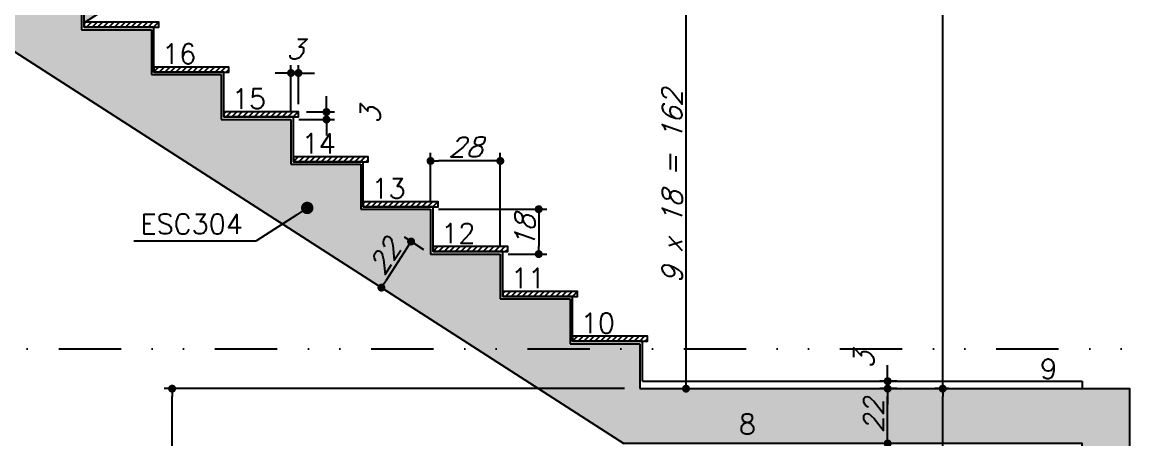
# Model space of a CAD drawing. Header units: millimetres. Extents: x 7530 to 14400, y -7174 to -2969.
# Drawn here: x 8109.7 to 8556.1, y -5271 to -5103.9 of the extents above; entities that cross this region are included whole.
import ezdxf
from ezdxf import colors
from ezdxf.entities.mleader import LeaderData, LeaderLine
from ezdxf.math import Vec2, Vec3

# ---------------------------------------------------------------- set-up
doc = ezdxf.new("R2010")
doc.units = ezdxf.units.MM
doc.header["$LTSCALE"] = 50
doc.header["$PDMODE"] = 3
doc.linetypes.add('DIVIDE2', pattern=[0.625, 0.25, -0.125, 0, -0.125, 0, -0.125])
for name, color, linetype in [('F-AUX-RED', 1, 'Continuous'), ('F-BOCEL CORTE', 2, 'Continuous'), ('F-COTAS', 106, 'Continuous'), ('F-EIXOS-DET', 1, 'Continuous'), ('F-ESC CORTE', 4, 'Continuous'), ('F-ESC NOME', 2, 'Continuous'), ('F-ESC NUM', 2, 'Continuous'), ('F-ESC SOLIDO CORTE', 71, 'Continuous'), ('F-ESC VISTA', 2, 'Continuous'), ('F-REVESTIMENTO', 1, 'Continuous'), ('F-VISTA SÓLIDO ESCADA', 253, 'Continuous')]:
    doc.layers.add(name, color=color, linetype=linetype)
doc.styles.add('5385-ARQ-PB-BAS-PLA-TER-TORRE-A-106-TXT$0$R60-75', font='romans.shx', dxfattribs={"height": 0.1125})
doc.styles.add('CP-TEXT-INCL', font='romans.shx', dxfattribs={"oblique": 20})
doc.styles.add('ROMANS', font='romans.shx')
doc.styles.get("Standard").update_dxf_attribs({"font": 'romans.shx'})
doc.dimstyles.new('CP-COTAS-50', dxfattribs={"dimscale": 0.64, "dimtxt": 12.5, "dimasz": 5, "dimexe": 5, "dimexo": 5, "dimgap": 2.5, "dimtad": 1, "dimdec": 1, "dimdsep": 46, "dimtxsty": 'CP-TEXT-INCL', "dimblk1": 'DOT', "dimblk2": 'DOT', "dimsah": 1, "dimcen": 9, "dimclrd": 256, "dimclre": 256, "dimclrt": 256, "dimadec": 0, "dimazin": 0, "dimtfac": 1, "dimtdec": 1, "dimtmove": 2, "dimatfit": 3, "dimldrblk": 'DOT', "dimfxl": 5, "dimtolj": 1, "dimarcsym": 0})

# ---------------------------------------------------------------- blocks, each defined once
blk = doc.blocks.new('A$C641cacc2')
at = {"layer": 'F-EIXOS-DET', "color": 252, "linetype": 'DIVIDE2', "ltscale": 2}
blk.add_lwpolyline([(13416.17, -5663.79), (14211.67, -5663.79)], dxfattribs=at)
blk = doc.blocks.new('BOCEL_EST')
at = {"layer": 'F-BOCEL CORTE'}
h = blk.add_hatch(dxfattribs=at)
h.set_pattern_fill('ANSI31', color=2, scale=0.5)
h.paths.add_polyline_path([(13.59, -262.25), (13.59, -260.25), (-16.41, -260.25), (-16.41, -262.25)])
at = {"layer": 'F-BOCEL CORTE', "color": 2}
blk.add_lwpolyline([(-16.41, -260.25), (-16.41, -262.25), (13.59, -262.25), (13.59, -260.25), (-16.41, -260.25)], dxfattribs=at)
blk = doc.blocks.new('_DOT')
at = {"color": 0, "linetype": 'ByBlock'}
blk.add_line((-0.5, 0), (-1, 0), dxfattribs=at)
at = {"color": 0, "linetype": 'ByBlock', "const_width": 0.5}
blk.add_lwpolyline([(-0.25, 0, 1), (0.25, 0, 1)], format="xyb", close=True, dxfattribs=at)
blk = doc.blocks.new('*D338')
at = {"layer": 'DEFPOINTS', "color": 0, "transparency": 16777216}
for p in [(8220.53, -5139.93), (8217.53, -5142.93), (8231.76, -5142.93)]:
    blk.add_point(p, dxfattribs=at)
at = {"layer": 'F-COTAS', "lineweight": -2, "transparency": 16777216}
for p, q in [((8231.76, -5136.73), (8231.76, -5133.53)), ((8223.73, -5139.93), (8234.96, -5139.93)), ((8231.76, -5139.93), (8231.76, -5142.93)), ((8220.73, -5142.93), (8234.96, -5142.93)), ((8231.76, -5146.13), (8231.76, -5149.33))]:
    blk.add_line(p, q, dxfattribs=at)
at = {"layer": 'F-COTAS', "lineweight": -2, "transparency": 16777216, "xscale": 3.2, "yscale": 3.2, "zscale": 3.2}
for p, rotation in [((8231.76, -5139.93), 270), ((8231.76, -5142.93), 90)]:
    blk.add_blockref('_DOT', p, dxfattribs=dict(at, rotation=rotation))
at = {"layer": 'F-COTAS', "transparency": 16777216, "insert": (8249.36, -5141.43), "char_height": 8, "attachment_point": 5, "rotation": 90, "style": 'CP-TEXT-INCL'}
blk.add_mtext('\\A1;3', dxfattribs=at)
blk = doc.blocks.new('*D339')
at = {"layer": 'DEFPOINTS', "color": 0, "transparency": 16777216}
for p in [(8220.53, -5124.29), (8220.53, -5139.93), (8217.53, -5142.93)]:
    blk.add_point(p, dxfattribs=at)
at = {"layer": 'F-COTAS', "lineweight": -2, "transparency": 16777216}
for p, q in [((8214.33, -5124.29), (8211.13, -5124.29)), ((8217.53, -5139.73), (8217.53, -5121.09)), ((8217.53, -5124.29), (8220.53, -5124.29)), ((8220.53, -5136.73), (8220.53, -5121.09)), ((8223.73, -5124.29), (8226.93, -5124.29))]:
    blk.add_line(p, q, dxfattribs=at)
at = {"layer": 'F-COTAS', "lineweight": -2, "transparency": 16777216, "xscale": 3.2, "yscale": 3.2, "zscale": 3.2}
blk.add_blockref('_DOT', (8217.53, -5124.29), dxfattribs=at)
at = {"layer": 'F-COTAS', "lineweight": -2, "transparency": 16777216, "xscale": 3.2, "yscale": 3.2, "zscale": 3.2, "rotation": 180}
blk.add_blockref('_DOT', (8220.53, -5124.29), dxfattribs=at)
at = {"layer": 'F-COTAS', "transparency": 16777216, "insert": (8219.03, -5114.69), "char_height": 8, "attachment_point": 5, "style": 'CP-TEXT-INCL'}
blk.add_mtext('\\A1;3', dxfattribs=at)
blk = doc.blocks.new('*D340')
at = {"layer": 'DEFPOINTS', "color": 0, "transparency": 16777216}
for p in [(8273.53, -5159.57), (8273.53, -5178.93), (8301.53, -5196.93)]:
    blk.add_point(p, dxfattribs=at)
at = {"layer": 'F-COTAS', "lineweight": -2, "transparency": 16777216}
for p, q in [((8273.53, -5175.73), (8273.53, -5156.37)), ((8298.33, -5159.57), (8276.73, -5159.57)), ((8301.53, -5193.73), (8301.53, -5156.37))]:
    blk.add_line(p, q, dxfattribs=at)
at = {"layer": 'F-COTAS', "lineweight": -2, "transparency": 16777216, "xscale": 3.2, "yscale": 3.2, "zscale": 3.2, "rotation": 180}
blk.add_blockref('_DOT', (8273.53, -5159.57), dxfattribs=at)
at = {"layer": 'F-COTAS', "lineweight": -2, "transparency": 16777216, "xscale": 3.2, "yscale": 3.2, "zscale": 3.2}
blk.add_blockref('_DOT', (8301.53, -5159.57), dxfattribs=at)
at = {"layer": 'F-COTAS', "transparency": 16777216, "insert": (8287.53, -5153.97), "char_height": 8, "attachment_point": 5, "style": 'CP-TEXT-INCL'}
blk.add_mtext('\\A1;28', dxfattribs=at)
blk = doc.blocks.new('*D341')
at = {"layer": 'DEFPOINTS', "color": 0, "transparency": 16777216}
for p in [(8273.53, -5178.93), (8301.53, -5196.93), (8316.93, -5196.93)]:
    blk.add_point(p, dxfattribs=at)
at = {"layer": 'F-COTAS', "lineweight": -2, "transparency": 16777216}
for p, q in [((8276.73, -5178.93), (8320.13, -5178.93)), ((8316.93, -5182.13), (8316.93, -5193.73)), ((8304.73, -5196.93), (8320.13, -5196.93))]:
    blk.add_line(p, q, dxfattribs=at)
at = {"layer": 'F-COTAS', "lineweight": -2, "transparency": 16777216, "xscale": 3.2, "yscale": 3.2, "zscale": 3.2}
for p, rotation in [((8316.93, -5178.93), 90), ((8316.93, -5196.93), 270)]:
    blk.add_blockref('_DOT', p, dxfattribs=dict(at, rotation=rotation))
at = {"layer": 'F-COTAS', "transparency": 16777216, "insert": (8311.33, -5187.93), "char_height": 8, "attachment_point": 5, "rotation": 90, "style": 'CP-TEXT-INCL'}
blk.add_mtext('\\A1;18', dxfattribs=at)
blk = doc.blocks.new('*D352')
at = {"layer": 'DEFPOINTS', "color": 0, "transparency": 16777216}
for p in [(8273.53, -5196.93), (8253.82, -5210.41), (8261.63, -5215.43)]:
    blk.add_point(p, dxfattribs=at)
at = {"layer": 'F-COTAS', "lineweight": -2, "transparency": 16777216}
for p, q in [((8270.84, -5195.2), (8263.02, -5190.17)), ((8263.99, -5194.6), (8255.55, -5207.72)), ((8258.94, -5213.7), (8251.13, -5208.68))]:
    blk.add_line(p, q, dxfattribs=at)
at = {"layer": 'F-COTAS', "lineweight": -2, "transparency": 16777216, "xscale": 3.2, "yscale": 3.2, "zscale": 3.2}
for p, rotation in [((8265.72, -5191.9), 57.26477372788985), ((8253.82, -5210.41), 237.2647737278899)]:
    blk.add_blockref('_DOT', p, dxfattribs=dict(at, rotation=rotation))
at = {"layer": 'F-COTAS', "transparency": 16777216, "insert": (8255.06, -5198.13), "char_height": 8, "attachment_point": 5, "rotation": 57.2648, "style": 'CP-TEXT-INCL'}
blk.add_mtext('\\A1;22', dxfattribs=at)
blk = doc.blocks.new('*D362')
at = {"layer": 'DEFPOINTS', "color": 0, "transparency": 16777216}
for p in [(8479.04, -5250.93), (8484.52, -5250.93), (8477.24, -5592.93)]:
    blk.add_point(p, dxfattribs=at)
at = {"layer": 'F-COTAS', "lineweight": -2, "transparency": 16777216}
for p, q in [((8481.32, -5250.93), (8475.84, -5250.93)), ((8479.04, -5589.73), (8479.04, -5254.13)), ((8480.44, -5592.93), (8482.24, -5592.93))]:
    blk.add_line(p, q, dxfattribs=at)
at = {"layer": 'F-COTAS', "lineweight": -2, "transparency": 16777216, "xscale": 3.2, "yscale": 3.2, "zscale": 3.2}
for p, rotation in [((8479.04, -5250.93), 90), ((8479.04, -5592.93), 270)]:
    blk.add_blockref('_DOT', p, dxfattribs=dict(at, rotation=rotation))
at = {"layer": 'F-COTAS', "transparency": 16777216, "insert": (8473.44, -5421.93), "char_height": 8, "attachment_point": 5, "rotation": 90, "style": 'CP-TEXT-INCL'}
blk.add_mtext('\\A1;342', dxfattribs=at)
blk = doc.blocks.new('*D363')
at = {"layer": 'DEFPOINTS', "color": 0, "transparency": 16777216}
for p in [(8479.04, -4928.93), (8479.04, -4928.93), (8484.52, -5250.93)]:
    blk.add_point(p, dxfattribs=at)
at = {"layer": 'F-COTAS', "lineweight": -2, "transparency": 16777216}
for p, q in [((8479.04, -5247.73), (8479.04, -4932.13)), ((8481.32, -5250.93), (8475.84, -5250.93))]:
    blk.add_line(p, q, dxfattribs=at)
at = {"layer": 'F-COTAS', "lineweight": -2, "transparency": 16777216, "xscale": 3.2, "yscale": 3.2, "zscale": 3.2}
for p, rotation in [((8479.04, -4928.93), 90), ((8479.04, -5250.93), 270)]:
    blk.add_blockref('_DOT', p, dxfattribs=dict(at, rotation=rotation))
at = {"layer": 'F-COTAS', "transparency": 16777216, "insert": (8473.44, -5089.93), "char_height": 8, "attachment_point": 5, "rotation": 90, "style": 'CP-TEXT-INCL'}
blk.add_mtext('\\A1;322', dxfattribs=at)
blk = doc.blocks.new('*D368')
at = {"layer": 'DEFPOINTS', "color": 0, "transparency": 16777216}
for p in [(8456.95, -5250.93), (8461.58, -5250.93), (8461.58, -5272.93)]:
    blk.add_point(p, dxfattribs=at)
at = {"layer": 'F-COTAS', "lineweight": -2, "transparency": 16777216}
for p, q in [((8458.38, -5250.93), (8453.75, -5250.93)), ((8456.95, -5269.73), (8456.95, -5254.13)), ((8458.38, -5272.93), (8453.75, -5272.93))]:
    blk.add_line(p, q, dxfattribs=at)
at = {"layer": 'F-COTAS', "lineweight": -2, "transparency": 16777216, "xscale": 3.2, "yscale": 3.2, "zscale": 3.2}
for p, rotation in [((8456.95, -5250.93), 90), ((8456.95, -5272.93), 270)]:
    blk.add_blockref('_DOT', p, dxfattribs=dict(at, rotation=rotation))
at = {"layer": 'F-COTAS', "transparency": 16777216, "insert": (8451.35, -5261.93), "char_height": 8, "attachment_point": 5, "rotation": 90, "style": 'CP-TEXT-INCL'}
blk.add_mtext('\\A1;22', dxfattribs=at)
blk = doc.blocks.new('*D369')
at = {"layer": 'DEFPOINTS', "color": 0, "transparency": 16777216}
for p in [(8456.95, -5247.93), (8463.78, -5247.93), (8463.78, -5250.93)]:
    blk.add_point(p, dxfattribs=at)
at = {"layer": 'F-COTAS', "lineweight": -2, "transparency": 16777216}
for p, q in [((8456.95, -5244.73), (8456.95, -5241.53)), ((8460.58, -5247.93), (8453.75, -5247.93)), ((8456.95, -5250.93), (8456.95, -5247.93)), ((8460.58, -5250.93), (8453.75, -5250.93)), ((8456.95, -5254.13), (8456.95, -5257.33))]:
    blk.add_line(p, q, dxfattribs=at)
at = {"layer": 'F-COTAS', "lineweight": -2, "transparency": 16777216, "xscale": 3.2, "yscale": 3.2, "zscale": 3.2}
for p, rotation in [((8456.95, -5247.93), 270), ((8456.95, -5250.93), 90)]:
    blk.add_blockref('_DOT', p, dxfattribs=dict(at, rotation=rotation))
at = {"layer": 'F-COTAS', "transparency": 16777216, "insert": (8447.35, -5239.55), "char_height": 8, "attachment_point": 5, "rotation": 90, "style": 'CP-TEXT-INCL'}
blk.add_mtext('\\A1;3', dxfattribs=at)
blk = doc.blocks.new('*D383')
at = {"layer": 'DEFPOINTS', "color": 0, "transparency": 16777216}
for p in [(8169.84, -5250.93), (8354.53, -5250.93), (8192.53, -5412.93)]:
    blk.add_point(p, dxfattribs=at)
at = {"layer": 'F-COTAS', "lineweight": -2, "transparency": 16777216}
for p, q in [((8351.33, -5250.93), (8166.64, -5250.93)), ((8169.84, -5409.73), (8169.84, -5254.13)), ((8189.33, -5412.93), (8166.64, -5412.93))]:
    blk.add_line(p, q, dxfattribs=at)
at = {"layer": 'F-COTAS', "lineweight": -2, "transparency": 16777216, "xscale": 3.2, "yscale": 3.2, "zscale": 3.2}
for p, rotation in [((8169.84, -5250.93), 90), ((8169.84, -5412.93), 270)]:
    blk.add_blockref('_DOT', p, dxfattribs=dict(at, rotation=rotation))
at = {"layer": 'F-COTAS', "transparency": 16777216, "insert": (8164.24, -5331.93), "char_height": 8, "attachment_point": 5, "rotation": 90, "style": 'CP-TEXT-INCL'}
blk.add_mtext('\\A1;9 x 18 = 162', dxfattribs=at)
blk = doc.blocks.new('*D384')
at = {"layer": 'DEFPOINTS', "color": 0, "transparency": 16777216}
for p in [(8130.53, -5088.93), (8376.04, -5088.93), (8354.53, -5250.93)]:
    blk.add_point(p, dxfattribs=at)
at = {"layer": 'F-COTAS', "lineweight": -2, "transparency": 16777216}
for p, q in [((8133.73, -5088.93), (8379.24, -5088.93)), ((8376.04, -5247.73), (8376.04, -5092.13)), ((8357.73, -5250.93), (8379.24, -5250.93))]:
    blk.add_line(p, q, dxfattribs=at)
at = {"layer": 'F-COTAS', "lineweight": -2, "transparency": 16777216, "xscale": 3.2, "yscale": 3.2, "zscale": 3.2}
for p, rotation in [((8376.04, -5088.93), 90), ((8376.04, -5250.93), 270)]:
    blk.add_blockref('_DOT', p, dxfattribs=dict(at, rotation=rotation))
at = {"layer": 'F-COTAS', "transparency": 16777216, "insert": (8370.44, -5169.93), "char_height": 8, "attachment_point": 5, "rotation": 90, "style": 'CP-TEXT-INCL'}
blk.add_mtext('\\A1;9 x 18 = 162', dxfattribs=at)

msp = doc.modelspace()

# ---------------------------------------------------------------- hatches: boundary and pattern name
at = {"layer": 'F-ESC SOLIDO CORTE'}
h = msp.add_hatch(color=256, dxfattribs=at)
h.dxf.hatch_style = 1
h.paths.add_polyline_path([(8329.528, -5232.927), (8329.528, -5214.927), (8301.528, -5214.927), (8301.528, -5196.927), (8273.528, -5196.927), (8273.528, -5178.927), (8245.528, -5178.927), (8245.528, -5160.927), (8217.528, -5160.927), (8217.528, -5142.927), (8189.528, -5142.927), (8189.528, -5124.927), (8161.528, -5124.927), (8161.528, -5106.927), (8133.528, -5106.927), (8133.528, -5088.927), (7928.528, -5088.927), (7928.528, -5110.927), (8099.067, -5110.927), (8351.067, -5272.927), (8535.028, -5272.927), (8535.028, -5290.927), (8554.028, -5290.927), (8554.028, -5250.927), (8535.028, -5250.927), (8357.528, -5250.927), (8357.528, -5232.927)])
at = {"layer": 'F-VISTA SÓLIDO ESCADA'}
h = msp.add_hatch(color=256, dxfattribs=at)
h.dxf.hatch_style = 1
h.paths.add_polyline_path([(8383.823, -4943.927), (8354.528, -4943.927), (8354.528, -4944.927), (8326.528, -4944.927), (8326.528, -4962.927), (8298.528, -4962.927), (8298.528, -4980.927), (8270.528, -4980.927), (8270.528, -4998.927), (8242.528, -4998.927), (8242.528, -5016.927), (8214.528, -5016.927), (8214.528, -5034.927), (8186.528, -5034.927), (8186.528, -5052.927), (8158.528, -5052.927), (8158.528, -5070.927), (8130.528, -5070.927), (8130.528, -5085.927), (8136.528, -5085.927), (8136.528, -5087.927), (8134.528, -5087.927), (8134.528, -5103.927), (8134.934, -5103.927)])

# ---------------------------------------------------------------- linework, layer by layer
at = {"layer": 'F-ESC CORTE'}
for p, q in [((8133.528, -5088.927), (8133.528, -5106.927)), ((8161.528, -5106.927), (8161.528, -5124.927)), ((8189.528, -5124.927), (8189.528, -5142.927)), ((8217.528, -5142.927), (8217.528, -5160.927)), ((8245.528, -5160.927), (8245.528, -5178.927)), ((8273.528, -5178.927), (8273.528, -5196.927)), ((8301.528, -5196.927), (8301.528, -5214.927)), ((8329.528, -5214.927), (8329.528, -5232.927)), ((8357.528, -5232.927), (8357.528, -5250.927))]:
    msp.add_line(p, q, dxfattribs=at)
for points in [[(8099.067, -5110.927), (8351.067, -5272.927)], [(8133.528, -5106.927), (8161.528, -5106.927)], [(8161.528, -5124.927), (8189.528, -5124.927)], [(8189.528, -5142.927), (8217.528, -5142.927)], [(8217.528, -5160.927), (8245.528, -5160.927)], [(8245.528, -5178.927), (8273.528, -5178.927)], [(8273.528, -5196.927), (8301.528, -5196.927)], [(8301.528, -5214.927), (8329.528, -5214.927)], [(8329.528, -5232.927), (8357.528, -5232.927)], [(8535.028, -5250.927), (8554.028, -5250.927), (8554.028, -5290.927), (8535.028, -5290.927), (8535.028, -5272.927), (8351.067, -5272.927)], [(8357.528, -5250.927), (8535.028, -5250.927)]]:
    msp.add_lwpolyline(points, dxfattribs=at)
at = {"layer": 'F-ESC VISTA'}
msp.add_line((8383.823, -4943.927), (8134.934, -5103.927), dxfattribs=at)
at = {"layer": 'F-REVESTIMENTO'}
for p, q in [((8134.528, -5105.927), (8134.528, -5087.927)), ((8162.528, -5105.927), (8134.528, -5105.927)), ((8162.528, -5123.927), (8162.528, -5105.927)), ((8190.528, -5123.927), (8162.528, -5123.927)), ((8190.528, -5141.927), (8190.528, -5123.927)), ((8218.528, -5141.927), (8190.528, -5141.927)), ((8218.528, -5159.927), (8218.528, -5141.927)), ((8246.528, -5159.927), (8218.528, -5159.927)), ((8246.528, -5177.927), (8246.528, -5159.927)), ((8274.528, -5177.927), (8246.528, -5177.927)), ((8274.528, -5195.927), (8274.528, -5177.927)), ((8302.528, -5195.927), (8274.528, -5195.927)), ((8302.528, -5213.927), (8302.528, -5195.927)), ((8330.528, -5213.927), (8302.528, -5213.927)), ((8330.528, -5231.927), (8330.528, -5213.927)), ((8358.528, -5231.927), (8330.528, -5231.927)), ((8358.528, -5247.927), (8358.528, -5231.927)), ((8358.528, -5247.927), (8535.028, -5247.927))]:
    msp.add_line(p, q, dxfattribs=at)
msp.add_lwpolyline([(8535.028, -5247.927), (8535.028, -5250.927)], dxfattribs=at)

# ---------------------------------------------------------------- block references
at = {"layer": 'F-BOCEL CORTE'}
for p in [(8150.939, -4843.674), (8178.939, -4861.674), (8206.939, -4879.674), (8234.939, -4897.674), (8262.939, -4915.674), (8290.939, -4933.674), (8318.939, -4951.674), (8346.939, -4969.674)]:
    msp.add_blockref('BOCEL_EST', p, dxfattribs=at)
at = {"layer": 'F-EIXOS-DET'}
msp.add_blockref('A$C641cacc2', (-5542.644, 428.866), dxfattribs=at)

# ---------------------------------------------------------------- texts
at = {"layer": 'F-ESC NOME', "style": 'ROMANS'}
msp.add_text('ESC304', height=8, dxfattribs=at).set_placement((8157.077, -5188.874))
at = {"layer": 'F-ESC NUM', "style": '5385-ARQ-PB-BAS-PLA-TER-TORRE-A-106-TXT$0$R60-75'}
for s, p in [('16', (8165.8, -5120.617)), ('15', (8193.8, -5138.617)), ('14', (8221.8, -5156.617)), ('13', (8249.8, -5174.617)), ('12', (8277.8, -5192.617)), ('11', (8305.8, -5210.617)), ('10', (8333.8, -5228.617)), ('9', (8518.106, -5247.021)), ('8', (8397.226, -5269.128))]:
    msp.add_text(s, height=8, dxfattribs=at).set_placement(p)

# ---------------------------------------------------------------- dimensions: what is measured, and where the dimension line sits
at = {"layer": 'F-COTAS'}
for base, p1, p2, picture, middle in [((8479.036, -4928.927), (8484.52, -5250.927), (8479.036, -4928.927), '*D363', (8473.436, -5089.927)), ((8231.756, -5142.927), (8220.528, -5139.927), (8217.528, -5142.927), '*D338', (8249.356, -5141.427)), ((8316.932, -5196.927), (8273.528, -5178.927), (8301.528, -5196.927), '*D341', (8311.332, -5187.927)), ((8456.945, -5250.927), (8461.575, -5272.927), (8461.575, -5250.927), '*D368', (8451.345, -5261.927)), ((8479.036, -5250.927), (8477.236, -5592.927), (8484.52, -5250.927), '*D362', (8473.436, -5421.927))]:
    dim = msp.add_linear_dim(base=base, p1=p1, p2=p2, angle=90, dimstyle='CP-COTAS-50', dxfattribs=at)
    dim.commit()
    dim.dimension.update_dxf_attribs({"geometry": picture, "text_midpoint": middle})
for base, p1, p2, picture, middle in [((8376.039, -5088.927), (8354.528, -5250.927), (8130.528, -5088.927), '*D384', (8370.439, -5169.927)), ((8169.845, -5250.927), (8192.528, -5412.927), (8354.528, -5250.927), '*D383', (8164.245, -5331.927))]:
    dim = msp.add_linear_dim(base=base, p1=p1, p2=p2, angle=90, text='9 x 18 = <>', dimstyle='CP-COTAS-50', dxfattribs=at)
    dim.commit()
    dim.dimension.update_dxf_attribs({"geometry": picture, "text_midpoint": middle})
for base, p1, p2, picture, middle in [((8220.528, -5124.292), (8217.528, -5142.927), (8220.528, -5139.927), '*D339', (8219.028, -5114.692)), ((8273.528, -5159.575), (8301.528, -5196.927), (8273.528, -5178.927), '*D340', (8287.528, -5153.975))]:
    dim = msp.add_linear_dim(base=base, p1=p1, p2=p2, dimstyle='CP-COTAS-50', dxfattribs=at)
    dim.commit()
    dim.dimension.update_dxf_attribs({"geometry": picture, "text_midpoint": middle})
dim = msp.add_aligned_dim(p1=(8273.528, -5196.927), p2=(8261.631, -5215.433), distance=-9.288, dimstyle='CP-COTAS-50', dxfattribs=at)
dim.commit()
dim.dimension.update_dxf_attribs({"geometry": '*D352', "text_midpoint": (8255.057, -5198.13)})
dim = msp.add_linear_dim(base=(8456.945, -5247.927), p1=(8463.778, -5250.927), p2=(8463.778, -5247.927), angle=90, dimstyle='CP-COTAS-50', dxfattribs=at)
dim.commit()
dim.dimension.update_dxf_attribs({"geometry": '*D369', "text_midpoint": (8447.345, -5239.546), "dimtype": 160})

# ---------------------------------------------------------------- leaders
at = {"layer": 'F-AUX-RED'}
ml = msp.add_multileader_mtext('Standard', dxfattribs=at)
ml.set_content('', color=256)
ml.set_leader_properties()
ml.set_arrow_properties(name='DOT')
ml.build(insert=Vec2(0, 0))
ml.multileader.update_dxf_attribs({"text_right_attachment_type": 6, "dogleg_length": 0.36, "arrow_head_size": 5})
ctx = ml.context
ctx.base_point, ctx.char_height, ctx.arrow_head_size, ctx.landing_gap_size, ctx.plane_origin = Vec3(8154.391, -5191.699), 0.18, 5, 0.09, Vec3(8224.057, -5173.789)
ctx.right_attachment, ctx.text_align_type = 6, 2
notes = []
notes.append((ctx, [(0, (1, 1, 0), (8203.412, -5191.789), (-1, 0), 48.841, [(0, [(8224.057, -5178.426)], 0, [])])]))
ctx.mtext.insert, ctx.mtext.rotation, ctx.mtext.alignment, ctx.mtext.flow_direction = Vec3(8154.481, -5191.609), -3.1415927, 3, 5
for ctx, leaders in notes:
    for number, flags, end, landing, length, lines in leaders:
        leader = LeaderData()
        leader.index, (leader.has_last_leader_line, leader.has_dogleg_vector, leader.attachment_direction) = number, flags
        leader.last_leader_point, leader.dogleg_vector, leader.dogleg_length = Vec3(end), Vec3(landing), length
        for number, points, colour, breaks in lines:
            line = LeaderLine()
            line.index, line.vertices, line.color, line.breaks = number, Vec3.list(points), colors.encode_raw_color(colour), breaks
            leader.lines.append(line)
        ctx.leaders.append(leader)

doc.saveas('drawing.dxf')
